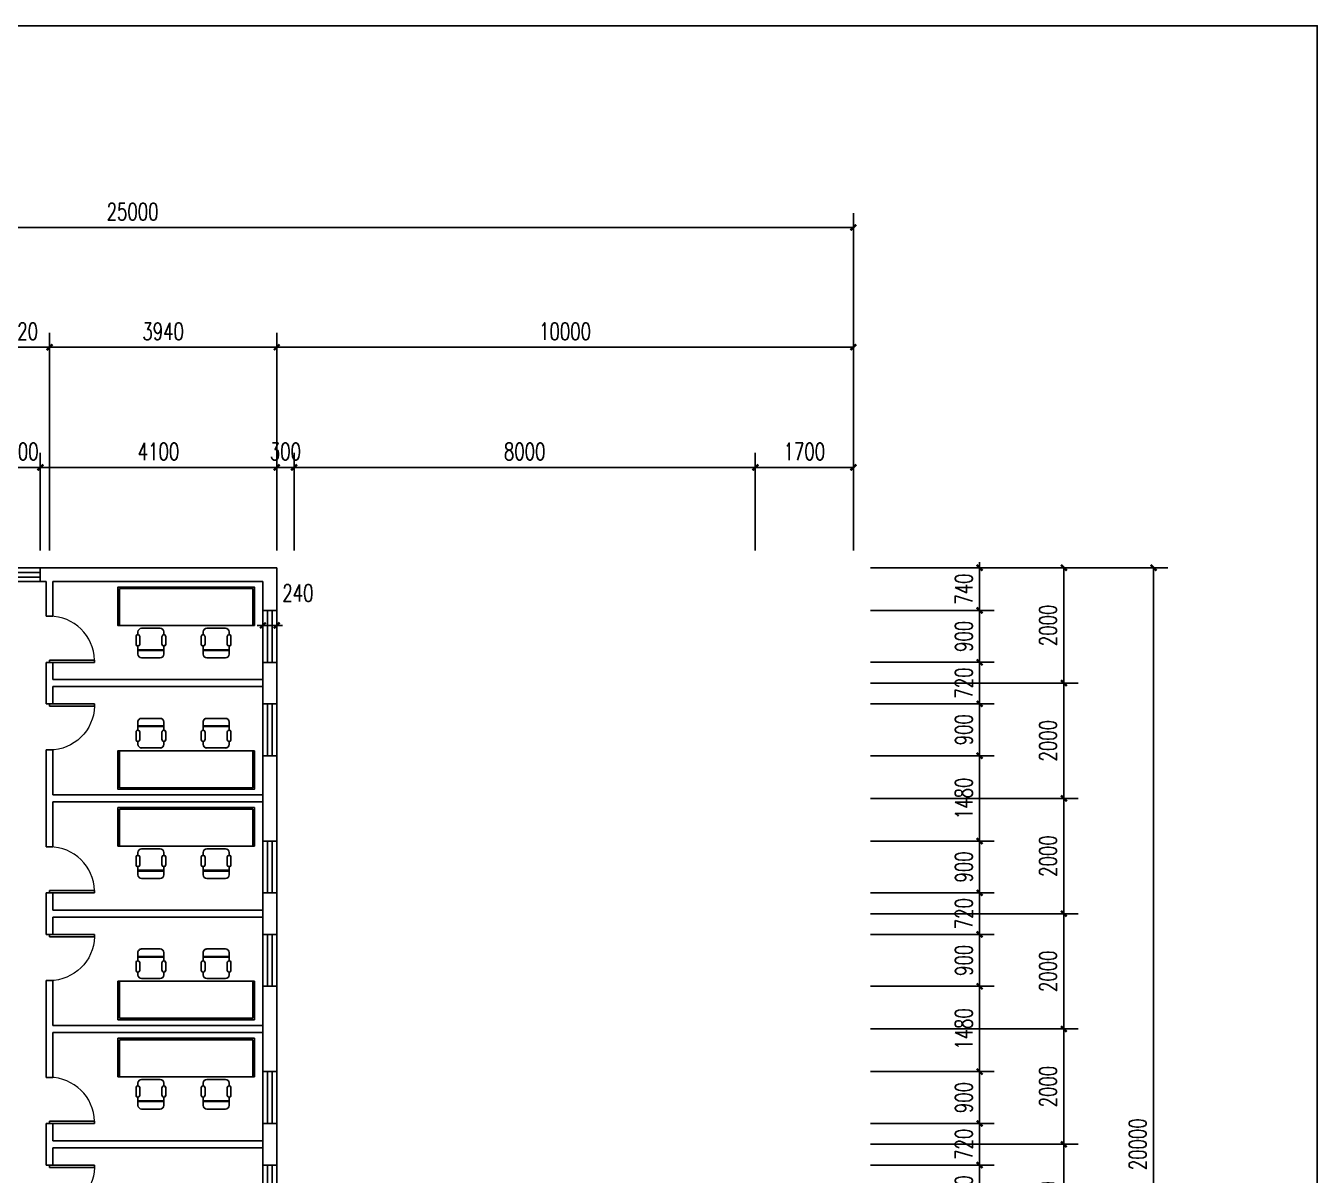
# Model space of a CAD drawing. Extents: x -76502 to 88679, y -12865 to 57615.
# Drawn here: x -19820 to 2575, y 37678 to 57615 of the extents above; entities that cross this region are included whole.
import ezdxf

# ---------------------------------------------------------------- set-up
doc = ezdxf.new("R2010")
doc.units = 0
doc.header["$LTSCALE"] = 1000
doc.header["$MEASUREMENT"] = 0
for name, color, linetype in [('AXIS_TEXT', 7, 'Continuous'), ('edge', 180, 'Continuous'), ('LVTRY', 6, 'Continuous'), ('PUB_DIM', 3, 'Continuous'), ('WALL', 9, 'Continuous'), ('WINDOW', 4, 'Continuous')]:
    doc.layers.add(name, color=color, linetype=linetype)
doc.styles.add('_TCH_DIM_T3', font='SIMPLEX', dxfattribs={"width": 0.705882, "bigfont": 'GBCBIG'})
doc.dimstyles.new('_TCH_ARCH&&100', dxfattribs={"dimtxt": 297.5, "dimasz": 100, "dimexe": 250, "dimexo": 300, "dimgap": 126.25, "dimtad": 1, "dimdec": 0, "dimzin": 0, "dimdsep": 46, "dimtxsty": '_TCH_DIM_T3', "dimblk": 'ARCHTICK', "dimcen": 0.09, "dimclrt": 7, "dimazin": 2, "dimtfac": 1, "dimtdec": 0, "dimtix": 1, "dimtmove": 2, "dimatfit": 3, "dimfxl": 100, "dimtolj": 1, "dimtzin": 0, "dimarcsym": 0})

# ---------------------------------------------------------------- blocks, each defined once
blk = doc.blocks.new('_ArchTick')
at = {"color": 0, "linetype": 'ByBlock', "const_width": 0.4}
blk.add_lwpolyline([(-0.5, -0.5), (0.5, 0.5)], dxfattribs=at)
blk = doc.blocks.new('*D244')
at = {"layer": 'Defpoints', "color": 0, "transparency": 16777216}
for p in [(-5469, 48214), (-263, 48214), (-5469, 28214)]:
    blk.add_point(p, dxfattribs=at)
at = {"layer": 'PUB_DIM', "color": 0, "lineweight": -2, "transparency": 16777216}
for p, q in [((-5169, 48214), (-13, 48214)), ((-263, 28214), (-263, 48214)), ((-5169, 28214), (-13, 28214))]:
    blk.add_line(p, q, dxfattribs=at)
at = {"layer": 'PUB_DIM', "color": 0, "lineweight": -2, "transparency": 16777216, "xscale": 100, "yscale": 100, "zscale": 100}
for p, rotation in [((-263, 48214), 90), ((-263, 28214), 270)]:
    blk.add_blockref('_ArchTick', p, dxfattribs=dict(at, rotation=rotation))
at = {"layer": 'PUB_DIM', "color": 7, "transparency": 16777216, "insert": (-538, 38214), "char_height": 297.5, "attachment_point": 5, "rotation": 90, "style": '_TCH_DIM_T3'}
blk.add_mtext('\\A1;20000', dxfattribs=at)
blk = doc.blocks.new('*D245')
at = {"layer": 'Defpoints', "color": 0, "transparency": 16777216}
for p in [(-5469, 48214), (-1818, 48214), (-5469, 46214)]:
    blk.add_point(p, dxfattribs=at)
at = {"layer": 'PUB_DIM', "color": 0, "lineweight": -2, "transparency": 16777216}
for p, q in [((-5169, 48214), (-1568, 48214)), ((-1818, 46214), (-1818, 48214)), ((-5169, 46214), (-1568, 46214))]:
    blk.add_line(p, q, dxfattribs=at)
at = {"layer": 'PUB_DIM', "color": 0, "lineweight": -2, "transparency": 16777216, "xscale": 100, "yscale": 100, "zscale": 100}
for p, rotation in [((-1818, 48214), 90), ((-1818, 46214), 270)]:
    blk.add_blockref('_ArchTick', p, dxfattribs=dict(at, rotation=rotation))
at = {"layer": 'PUB_DIM', "color": 7, "transparency": 16777216, "insert": (-2093, 47214), "char_height": 297.5, "attachment_point": 5, "rotation": 90, "style": '_TCH_DIM_T3'}
blk.add_mtext('\\A1;2000', dxfattribs=at)
blk = doc.blocks.new('*D246')
at = {"layer": 'Defpoints', "color": 0, "transparency": 16777216}
for p in [(-5469, 46214), (-1818, 46214), (-5469, 44213)]:
    blk.add_point(p, dxfattribs=at)
at = {"layer": 'PUB_DIM', "color": 0, "lineweight": -2, "transparency": 16777216}
for p, q in [((-5169, 46214), (-1568, 46214)), ((-1818, 44213), (-1818, 46214)), ((-5169, 44213), (-1568, 44213))]:
    blk.add_line(p, q, dxfattribs=at)
at = {"layer": 'PUB_DIM', "color": 0, "lineweight": -2, "transparency": 16777216, "xscale": 100, "yscale": 100, "zscale": 100}
for p, rotation in [((-1818, 46214), 90), ((-1818, 44213), 270)]:
    blk.add_blockref('_ArchTick', p, dxfattribs=dict(at, rotation=rotation))
at = {"layer": 'PUB_DIM', "color": 7, "transparency": 16777216, "insert": (-2093, 45213), "char_height": 297.5, "attachment_point": 5, "rotation": 90, "style": '_TCH_DIM_T3'}
blk.add_mtext('\\A1;2000', dxfattribs=at)
blk = doc.blocks.new('*D247')
at = {"layer": 'Defpoints', "color": 0, "transparency": 16777216}
for p in [(-5469, 44213), (-1818, 44213), (-5469, 42214)]:
    blk.add_point(p, dxfattribs=at)
at = {"layer": 'PUB_DIM', "color": 0, "lineweight": -2, "transparency": 16777216}
for p, q in [((-5169, 44213), (-1568, 44213)), ((-1818, 42214), (-1818, 44213)), ((-5169, 42214), (-1568, 42214))]:
    blk.add_line(p, q, dxfattribs=at)
at = {"layer": 'PUB_DIM', "color": 0, "lineweight": -2, "transparency": 16777216, "xscale": 100, "yscale": 100, "zscale": 100}
for p, rotation in [((-1818, 44213), 90), ((-1818, 42214), 270)]:
    blk.add_blockref('_ArchTick', p, dxfattribs=dict(at, rotation=rotation))
at = {"layer": 'PUB_DIM', "color": 7, "transparency": 16777216, "insert": (-2093, 43213), "char_height": 297.5, "attachment_point": 5, "rotation": 90, "style": '_TCH_DIM_T3'}
blk.add_mtext('\\A1;2000', dxfattribs=at)
blk = doc.blocks.new('*D248')
at = {"layer": 'Defpoints', "color": 0, "transparency": 16777216}
for p in [(-5469, 42214), (-1818, 42214), (-5469, 40214)]:
    blk.add_point(p, dxfattribs=at)
at = {"layer": 'PUB_DIM', "color": 0, "lineweight": -2, "transparency": 16777216}
for p, q in [((-5169, 42214), (-1568, 42214)), ((-1818, 40214), (-1818, 42214)), ((-5169, 40214), (-1568, 40214))]:
    blk.add_line(p, q, dxfattribs=at)
at = {"layer": 'PUB_DIM', "color": 0, "lineweight": -2, "transparency": 16777216, "xscale": 100, "yscale": 100, "zscale": 100}
for p, rotation in [((-1818, 42214), 90), ((-1818, 40214), 270)]:
    blk.add_blockref('_ArchTick', p, dxfattribs=dict(at, rotation=rotation))
at = {"layer": 'PUB_DIM', "color": 7, "transparency": 16777216, "insert": (-2093, 41214), "char_height": 297.5, "attachment_point": 5, "rotation": 90, "style": '_TCH_DIM_T3'}
blk.add_mtext('\\A1;2000', dxfattribs=at)
blk = doc.blocks.new('*D249')
at = {"layer": 'Defpoints', "color": 0, "transparency": 16777216}
for p in [(-5469, 40214), (-1818, 40214), (-5469, 38214)]:
    blk.add_point(p, dxfattribs=at)
at = {"layer": 'PUB_DIM', "color": 0, "lineweight": -2, "transparency": 16777216}
for p, q in [((-5169, 40214), (-1568, 40214)), ((-1818, 38214), (-1818, 40214)), ((-5169, 38214), (-1568, 38214))]:
    blk.add_line(p, q, dxfattribs=at)
at = {"layer": 'PUB_DIM', "color": 0, "lineweight": -2, "transparency": 16777216, "xscale": 100, "yscale": 100, "zscale": 100}
for p, rotation in [((-1818, 40214), 90), ((-1818, 38214), 270)]:
    blk.add_blockref('_ArchTick', p, dxfattribs=dict(at, rotation=rotation))
at = {"layer": 'PUB_DIM', "color": 7, "transparency": 16777216, "insert": (-2093, 39214), "char_height": 297.5, "attachment_point": 5, "rotation": 90, "style": '_TCH_DIM_T3'}
blk.add_mtext('\\A1;2000', dxfattribs=at)
blk = doc.blocks.new('*D250')
at = {"layer": 'Defpoints', "color": 0, "transparency": 16777216}
for p in [(-5469, 38214), (-1818, 38214), (-5469, 36214)]:
    blk.add_point(p, dxfattribs=at)
at = {"layer": 'PUB_DIM', "color": 0, "lineweight": -2, "transparency": 16777216}
for p, q in [((-5169, 38214), (-1568, 38214)), ((-1818, 36214), (-1818, 38214)), ((-5169, 36214), (-1568, 36214))]:
    blk.add_line(p, q, dxfattribs=at)
at = {"layer": 'PUB_DIM', "color": 0, "lineweight": -2, "transparency": 16777216, "xscale": 100, "yscale": 100, "zscale": 100}
for p, rotation in [((-1818, 38214), 90), ((-1818, 36214), 270)]:
    blk.add_blockref('_ArchTick', p, dxfattribs=dict(at, rotation=rotation))
at = {"layer": 'PUB_DIM', "color": 7, "transparency": 16777216, "insert": (-2093, 37214), "char_height": 297.5, "attachment_point": 5, "rotation": 90, "style": '_TCH_DIM_T3'}
blk.add_mtext('\\A1;2000', dxfattribs=at)
blk = doc.blocks.new('*D253')
at = {"layer": 'Defpoints', "color": 0, "transparency": 16777216}
for p in [(-5469, 48214), (-3279, 48214), (-5469, 47474)]:
    blk.add_point(p, dxfattribs=at)
at = {"layer": 'PUB_DIM', "color": 0, "lineweight": -2, "transparency": 16777216}
for p, q in [((-5169, 48214), (-3029, 48214)), ((-3279, 48214), (-3279, 48314)), ((-3279, 47474), (-3279, 48214)), ((-5169, 47474), (-3029, 47474)), ((-3279, 47474), (-3279, 47374))]:
    blk.add_line(p, q, dxfattribs=at)
at = {"layer": 'PUB_DIM', "color": 0, "lineweight": -2, "transparency": 16777216, "xscale": 100, "yscale": 100, "zscale": 100}
for p, rotation in [((-3279, 48214), 270), ((-3279, 47474), 90)]:
    blk.add_blockref('_ArchTick', p, dxfattribs=dict(at, rotation=rotation))
at = {"layer": 'PUB_DIM', "color": 7, "transparency": 16777216, "insert": (-3554, 47844), "char_height": 297.5, "attachment_point": 5, "rotation": 90, "style": '_TCH_DIM_T3'}
blk.add_mtext('\\A1;740', dxfattribs=at)
blk = doc.blocks.new('*D254')
at = {"layer": 'Defpoints', "color": 0, "transparency": 16777216}
for p in [(-5469, 47474), (-3279, 47474), (-5469, 46574)]:
    blk.add_point(p, dxfattribs=at)
at = {"layer": 'PUB_DIM', "color": 0, "lineweight": -2, "transparency": 16777216}
for p, q in [((-5169, 47474), (-3029, 47474)), ((-3279, 46574), (-3279, 47474)), ((-5169, 46574), (-3029, 46574))]:
    blk.add_line(p, q, dxfattribs=at)
at = {"layer": 'PUB_DIM', "color": 0, "lineweight": -2, "transparency": 16777216, "xscale": 100, "yscale": 100, "zscale": 100}
for p, rotation in [((-3279, 47474), 90), ((-3279, 46574), 270)]:
    blk.add_blockref('_ArchTick', p, dxfattribs=dict(at, rotation=rotation))
at = {"layer": 'PUB_DIM', "color": 7, "transparency": 16777216, "insert": (-3554, 47024), "char_height": 297.5, "attachment_point": 5, "rotation": 90, "style": '_TCH_DIM_T3'}
blk.add_mtext('\\A1;900', dxfattribs=at)
blk = doc.blocks.new('*D255')
at = {"layer": 'Defpoints', "color": 0, "transparency": 16777216}
for p in [(-5469, 46574), (-3279, 46574), (-5469, 45854)]:
    blk.add_point(p, dxfattribs=at)
at = {"layer": 'PUB_DIM', "color": 0, "lineweight": -2, "transparency": 16777216}
for p, q in [((-3279, 46574), (-3279, 46674)), ((-5169, 46574), (-3029, 46574)), ((-3279, 45854), (-3279, 46574)), ((-5169, 45854), (-3029, 45854)), ((-3279, 45854), (-3279, 45754))]:
    blk.add_line(p, q, dxfattribs=at)
at = {"layer": 'PUB_DIM', "color": 0, "lineweight": -2, "transparency": 16777216, "xscale": 100, "yscale": 100, "zscale": 100}
for p, rotation in [((-3279, 46574), 270), ((-3279, 45854), 90)]:
    blk.add_blockref('_ArchTick', p, dxfattribs=dict(at, rotation=rotation))
at = {"layer": 'PUB_DIM', "color": 7, "transparency": 16777216, "insert": (-3554, 46214), "char_height": 297.5, "attachment_point": 5, "rotation": 90, "style": '_TCH_DIM_T3'}
blk.add_mtext('\\A1;720', dxfattribs=at)
blk = doc.blocks.new('*D256')
at = {"layer": 'Defpoints', "color": 0, "transparency": 16777216}
for p in [(-5469, 45854), (-3279, 45854), (-5469, 44954)]:
    blk.add_point(p, dxfattribs=at)
at = {"layer": 'PUB_DIM', "color": 0, "lineweight": -2, "transparency": 16777216}
for p, q in [((-5169, 45854), (-3029, 45854)), ((-3279, 44954), (-3279, 45854)), ((-5169, 44954), (-3029, 44954))]:
    blk.add_line(p, q, dxfattribs=at)
at = {"layer": 'PUB_DIM', "color": 0, "lineweight": -2, "transparency": 16777216, "xscale": 100, "yscale": 100, "zscale": 100}
for p, rotation in [((-3279, 45854), 90), ((-3279, 44954), 270)]:
    blk.add_blockref('_ArchTick', p, dxfattribs=dict(at, rotation=rotation))
at = {"layer": 'PUB_DIM', "color": 7, "transparency": 16777216, "insert": (-3554, 45404), "char_height": 297.5, "attachment_point": 5, "rotation": 90, "style": '_TCH_DIM_T3'}
blk.add_mtext('\\A1;900', dxfattribs=at)
blk = doc.blocks.new('*D257')
at = {"layer": 'Defpoints', "color": 0, "transparency": 16777216}
for p in [(-5469, 44954), (-3279, 44954), (-5469, 43474)]:
    blk.add_point(p, dxfattribs=at)
at = {"layer": 'PUB_DIM', "color": 0, "lineweight": -2, "transparency": 16777216}
for p, q in [((-5169, 44954), (-3029, 44954)), ((-3279, 43474), (-3279, 44954)), ((-5169, 43474), (-3029, 43474))]:
    blk.add_line(p, q, dxfattribs=at)
at = {"layer": 'PUB_DIM', "color": 0, "lineweight": -2, "transparency": 16777216, "xscale": 100, "yscale": 100, "zscale": 100}
for p, rotation in [((-3279, 44954), 90), ((-3279, 43474), 270)]:
    blk.add_blockref('_ArchTick', p, dxfattribs=dict(at, rotation=rotation))
at = {"layer": 'PUB_DIM', "color": 7, "transparency": 16777216, "insert": (-3554, 44214), "char_height": 297.5, "attachment_point": 5, "rotation": 90, "style": '_TCH_DIM_T3'}
blk.add_mtext('\\A1;1480', dxfattribs=at)
blk = doc.blocks.new('*D258')
at = {"layer": 'Defpoints', "color": 0, "transparency": 16777216}
for p in [(-5469, 43474), (-3279, 43474), (-5469, 42574)]:
    blk.add_point(p, dxfattribs=at)
at = {"layer": 'PUB_DIM', "color": 0, "lineweight": -2, "transparency": 16777216}
for p, q in [((-5169, 43474), (-3029, 43474)), ((-3279, 42574), (-3279, 43474)), ((-5169, 42574), (-3029, 42574))]:
    blk.add_line(p, q, dxfattribs=at)
at = {"layer": 'PUB_DIM', "color": 0, "lineweight": -2, "transparency": 16777216, "xscale": 100, "yscale": 100, "zscale": 100}
for p, rotation in [((-3279, 43474), 90), ((-3279, 42574), 270)]:
    blk.add_blockref('_ArchTick', p, dxfattribs=dict(at, rotation=rotation))
at = {"layer": 'PUB_DIM', "color": 7, "transparency": 16777216, "insert": (-3554, 43024), "char_height": 297.5, "attachment_point": 5, "rotation": 90, "style": '_TCH_DIM_T3'}
blk.add_mtext('\\A1;900', dxfattribs=at)
blk = doc.blocks.new('*D259')
at = {"layer": 'Defpoints', "color": 0, "transparency": 16777216}
for p in [(-5469, 42574), (-3279, 42574), (-5469, 41854)]:
    blk.add_point(p, dxfattribs=at)
at = {"layer": 'PUB_DIM', "color": 0, "lineweight": -2, "transparency": 16777216}
for p, q in [((-5169, 42574), (-3029, 42574)), ((-3279, 42574), (-3279, 42674)), ((-3279, 41854), (-3279, 42574)), ((-5169, 41854), (-3029, 41854)), ((-3279, 41854), (-3279, 41754))]:
    blk.add_line(p, q, dxfattribs=at)
at = {"layer": 'PUB_DIM', "color": 0, "lineweight": -2, "transparency": 16777216, "xscale": 100, "yscale": 100, "zscale": 100}
for p, rotation in [((-3279, 42574), 270), ((-3279, 41854), 90)]:
    blk.add_blockref('_ArchTick', p, dxfattribs=dict(at, rotation=rotation))
at = {"layer": 'PUB_DIM', "color": 7, "transparency": 16777216, "insert": (-3554, 42214), "char_height": 297.5, "attachment_point": 5, "rotation": 90, "style": '_TCH_DIM_T3'}
blk.add_mtext('\\A1;720', dxfattribs=at)
blk = doc.blocks.new('*D260')
at = {"layer": 'Defpoints', "color": 0, "transparency": 16777216}
for p in [(-5469, 41854), (-3279, 41854), (-5469, 40954)]:
    blk.add_point(p, dxfattribs=at)
at = {"layer": 'PUB_DIM', "color": 0, "lineweight": -2, "transparency": 16777216}
for p, q in [((-5169, 41854), (-3029, 41854)), ((-3279, 40954), (-3279, 41854)), ((-5169, 40954), (-3029, 40954))]:
    blk.add_line(p, q, dxfattribs=at)
at = {"layer": 'PUB_DIM', "color": 0, "lineweight": -2, "transparency": 16777216, "xscale": 100, "yscale": 100, "zscale": 100}
for p, rotation in [((-3279, 41854), 90), ((-3279, 40954), 270)]:
    blk.add_blockref('_ArchTick', p, dxfattribs=dict(at, rotation=rotation))
at = {"layer": 'PUB_DIM', "color": 7, "transparency": 16777216, "insert": (-3554, 41404), "char_height": 297.5, "attachment_point": 5, "rotation": 90, "style": '_TCH_DIM_T3'}
blk.add_mtext('\\A1;900', dxfattribs=at)
blk = doc.blocks.new('*D261')
at = {"layer": 'Defpoints', "color": 0, "transparency": 16777216}
for p in [(-5469, 40954), (-3279, 40954), (-5469, 39474)]:
    blk.add_point(p, dxfattribs=at)
at = {"layer": 'PUB_DIM', "color": 0, "lineweight": -2, "transparency": 16777216}
for p, q in [((-5169, 40954), (-3029, 40954)), ((-3279, 39474), (-3279, 40954)), ((-5169, 39474), (-3029, 39474))]:
    blk.add_line(p, q, dxfattribs=at)
at = {"layer": 'PUB_DIM', "color": 0, "lineweight": -2, "transparency": 16777216, "xscale": 100, "yscale": 100, "zscale": 100}
for p, rotation in [((-3279, 40954), 90), ((-3279, 39474), 270)]:
    blk.add_blockref('_ArchTick', p, dxfattribs=dict(at, rotation=rotation))
at = {"layer": 'PUB_DIM', "color": 7, "transparency": 16777216, "insert": (-3554, 40214), "char_height": 297.5, "attachment_point": 5, "rotation": 90, "style": '_TCH_DIM_T3'}
blk.add_mtext('\\A1;1480', dxfattribs=at)
blk = doc.blocks.new('*D262')
at = {"layer": 'Defpoints', "color": 0, "transparency": 16777216}
for p in [(-5469, 39474), (-3279, 39474), (-5469, 38574)]:
    blk.add_point(p, dxfattribs=at)
at = {"layer": 'PUB_DIM', "color": 0, "lineweight": -2, "transparency": 16777216}
for p, q in [((-5169, 39474), (-3029, 39474)), ((-3279, 38574), (-3279, 39474)), ((-5169, 38574), (-3029, 38574))]:
    blk.add_line(p, q, dxfattribs=at)
at = {"layer": 'PUB_DIM', "color": 0, "lineweight": -2, "transparency": 16777216, "xscale": 100, "yscale": 100, "zscale": 100}
for p, rotation in [((-3279, 39474), 90), ((-3279, 38574), 270)]:
    blk.add_blockref('_ArchTick', p, dxfattribs=dict(at, rotation=rotation))
at = {"layer": 'PUB_DIM', "color": 7, "transparency": 16777216, "insert": (-3554, 39024), "char_height": 297.5, "attachment_point": 5, "rotation": 90, "style": '_TCH_DIM_T3'}
blk.add_mtext('\\A1;900', dxfattribs=at)
blk = doc.blocks.new('*D263')
at = {"layer": 'Defpoints', "color": 0, "transparency": 16777216}
for p in [(-5469, 38574), (-3279, 38574), (-5469, 37854)]:
    blk.add_point(p, dxfattribs=at)
at = {"layer": 'PUB_DIM', "color": 0, "lineweight": -2, "transparency": 16777216}
for p, q in [((-5169, 38574), (-3029, 38574)), ((-3279, 38574), (-3279, 38674)), ((-3279, 37854), (-3279, 38574)), ((-5169, 37854), (-3029, 37854)), ((-3279, 37854), (-3279, 37754))]:
    blk.add_line(p, q, dxfattribs=at)
at = {"layer": 'PUB_DIM', "color": 0, "lineweight": -2, "transparency": 16777216, "xscale": 100, "yscale": 100, "zscale": 100}
for p, rotation in [((-3279, 38574), 270), ((-3279, 37854), 90)]:
    blk.add_blockref('_ArchTick', p, dxfattribs=dict(at, rotation=rotation))
at = {"layer": 'PUB_DIM', "color": 7, "transparency": 16777216, "insert": (-3554, 38214), "char_height": 297.5, "attachment_point": 5, "rotation": 90, "style": '_TCH_DIM_T3'}
blk.add_mtext('\\A1;720', dxfattribs=at)
blk = doc.blocks.new('*D264')
at = {"layer": 'Defpoints', "color": 0, "transparency": 16777216}
for p in [(-5469, 37854), (-3279, 37854), (-5469, 36954)]:
    blk.add_point(p, dxfattribs=at)
at = {"layer": 'PUB_DIM', "color": 0, "lineweight": -2, "transparency": 16777216}
for p, q in [((-5169, 37854), (-3029, 37854)), ((-3279, 36954), (-3279, 37854)), ((-5169, 36954), (-3029, 36954))]:
    blk.add_line(p, q, dxfattribs=at)
at = {"layer": 'PUB_DIM', "color": 0, "lineweight": -2, "transparency": 16777216, "xscale": 100, "yscale": 100, "zscale": 100}
for p, rotation in [((-3279, 37854), 90), ((-3279, 36954), 270)]:
    blk.add_blockref('_ArchTick', p, dxfattribs=dict(at, rotation=rotation))
at = {"layer": 'PUB_DIM', "color": 7, "transparency": 16777216, "insert": (-3554, 37404), "char_height": 297.5, "attachment_point": 5, "rotation": 90, "style": '_TCH_DIM_T3'}
blk.add_mtext('\\A1;900', dxfattribs=at)
blk = doc.blocks.new('*D270')
at = {"layer": 'Defpoints', "color": 0, "transparency": 16777216}
for p in [(-15709, 47214), (-15469, 47214), (-15469, 47214)]:
    blk.add_point(p, dxfattribs=at)
at = {"layer": 'PUB_DIM', "color": 0, "lineweight": -2, "transparency": 16777216}
for p, q in [((-15709, 47514), (-15709, 47464)), ((-15469, 47514), (-15469, 47464)), ((-15709, 47214), (-15809, 47214)), ((-15709, 47214), (-15469, 47214)), ((-15469, 47214), (-15369, 47214))]:
    blk.add_line(p, q, dxfattribs=at)
at = {"layer": 'PUB_DIM', "color": 0, "lineweight": -2, "transparency": 16777216, "xscale": 100, "yscale": 100, "zscale": 100}
blk.add_blockref('_ArchTick', (-15709, 47214), dxfattribs=at)
at = {"layer": 'PUB_DIM', "color": 0, "lineweight": -2, "transparency": 16777216, "xscale": 100, "yscale": 100, "zscale": 100, "rotation": 180}
blk.add_blockref('_ArchTick', (-15469, 47214), dxfattribs=at)
at = {"layer": 'PUB_DIM', "color": 7, "transparency": 16777216, "insert": (-15102, 47776), "char_height": 297.5, "attachment_point": 5, "style": '_TCH_DIM_T3'}
blk.add_mtext('\\A1;240', dxfattribs=at)
blk = doc.blocks.new('*D294')
at = {"layer": 'Defpoints', "color": 0, "transparency": 16777216}
for p in [(-5469, 54116), (-30469, 48214), (-5469, 48214)]:
    blk.add_point(p, dxfattribs=at)
at = {"layer": 'PUB_DIM', "color": 0, "lineweight": -2, "transparency": 16777216}
for p, q in [((-30469, 48514), (-30469, 54366)), ((-5469, 48514), (-5469, 54366)), ((-30469, 54116), (-5469, 54116))]:
    blk.add_line(p, q, dxfattribs=at)
at = {"layer": 'PUB_DIM', "color": 0, "lineweight": -2, "transparency": 16777216, "xscale": 100, "yscale": 100, "zscale": 100, "rotation": 180}
blk.add_blockref('_ArchTick', (-30469, 54116), dxfattribs=at)
at = {"layer": 'PUB_DIM', "color": 0, "lineweight": -2, "transparency": 16777216, "xscale": 100, "yscale": 100, "zscale": 100}
blk.add_blockref('_ArchTick', (-5469, 54116), dxfattribs=at)
at = {"layer": 'PUB_DIM', "color": 7, "transparency": 16777216, "insert": (-17969, 54391), "char_height": 297.5, "attachment_point": 5, "style": '_TCH_DIM_T3'}
blk.add_mtext('\\A1;25000', dxfattribs=at)
blk = doc.blocks.new('*D295')
at = {"layer": 'Defpoints', "color": 0, "transparency": 16777216}
for p in [(-5469, 52039), (-15469, 48214), (-5469, 48214)]:
    blk.add_point(p, dxfattribs=at)
at = {"layer": 'PUB_DIM', "color": 0, "lineweight": -2, "transparency": 16777216}
for p, q in [((-15469, 48514), (-15469, 52289)), ((-5469, 48514), (-5469, 52289)), ((-15469, 52039), (-5469, 52039))]:
    blk.add_line(p, q, dxfattribs=at)
at = {"layer": 'PUB_DIM', "color": 0, "lineweight": -2, "transparency": 16777216, "xscale": 100, "yscale": 100, "zscale": 100, "rotation": 180}
blk.add_blockref('_ArchTick', (-15469, 52039), dxfattribs=at)
at = {"layer": 'PUB_DIM', "color": 0, "lineweight": -2, "transparency": 16777216, "xscale": 100, "yscale": 100, "zscale": 100}
blk.add_blockref('_ArchTick', (-5469, 52039), dxfattribs=at)
at = {"layer": 'PUB_DIM', "color": 7, "transparency": 16777216, "insert": (-10469, 52314), "char_height": 297.5, "attachment_point": 5, "style": '_TCH_DIM_T3'}
blk.add_mtext('\\A1;10000', dxfattribs=at)
blk = doc.blocks.new('*D298')
at = {"layer": 'Defpoints', "color": 0, "transparency": 16777216}
for p in [(-19409, 52039), (-20529, 48214), (-19409, 48214)]:
    blk.add_point(p, dxfattribs=at)
at = {"layer": 'PUB_DIM', "color": 0, "lineweight": -2, "transparency": 16777216}
for p, q in [((-20529, 48514), (-20529, 52289)), ((-19409, 48514), (-19409, 52289)), ((-20529, 52039), (-19409, 52039))]:
    blk.add_line(p, q, dxfattribs=at)
at = {"layer": 'PUB_DIM', "color": 0, "lineweight": -2, "transparency": 16777216, "xscale": 100, "yscale": 100, "zscale": 100, "rotation": 180}
blk.add_blockref('_ArchTick', (-20529, 52039), dxfattribs=at)
at = {"layer": 'PUB_DIM', "color": 0, "lineweight": -2, "transparency": 16777216, "xscale": 100, "yscale": 100, "zscale": 100}
blk.add_blockref('_ArchTick', (-19409, 52039), dxfattribs=at)
at = {"layer": 'PUB_DIM', "color": 7, "transparency": 16777216, "insert": (-19969, 52314), "char_height": 297.5, "attachment_point": 5, "style": '_TCH_DIM_T3'}
blk.add_mtext('\\A1;1120', dxfattribs=at)
blk = doc.blocks.new('*D299')
at = {"layer": 'Defpoints', "color": 0, "transparency": 16777216}
for p in [(-15469, 52039), (-19409, 48214), (-15469, 48214)]:
    blk.add_point(p, dxfattribs=at)
at = {"layer": 'PUB_DIM', "color": 0, "lineweight": -2, "transparency": 16777216}
for p, q in [((-19409, 48514), (-19409, 52289)), ((-15469, 48514), (-15469, 52289)), ((-19409, 52039), (-15469, 52039))]:
    blk.add_line(p, q, dxfattribs=at)
at = {"layer": 'PUB_DIM', "color": 0, "lineweight": -2, "transparency": 16777216, "xscale": 100, "yscale": 100, "zscale": 100, "rotation": 180}
blk.add_blockref('_ArchTick', (-19409, 52039), dxfattribs=at)
at = {"layer": 'PUB_DIM', "color": 0, "lineweight": -2, "transparency": 16777216, "xscale": 100, "yscale": 100, "zscale": 100}
blk.add_blockref('_ArchTick', (-15469, 52039), dxfattribs=at)
at = {"layer": 'PUB_DIM', "color": 7, "transparency": 16777216, "insert": (-17439, 52314), "char_height": 297.5, "attachment_point": 5, "style": '_TCH_DIM_T3'}
blk.add_mtext('\\A1;3940', dxfattribs=at)
blk = doc.blocks.new('*D305')
at = {"layer": 'Defpoints', "color": 0, "transparency": 16777216}
for p in [(-19569, 49955), (-20169, 48214), (-19569, 48214)]:
    blk.add_point(p, dxfattribs=at)
at = {"layer": 'PUB_DIM', "color": 0, "lineweight": -2, "transparency": 16777216}
for p, q in [((-20169, 48514), (-20169, 50205)), ((-19569, 48514), (-19569, 50205)), ((-20169, 49955), (-20269, 49955)), ((-20169, 49955), (-19569, 49955)), ((-19569, 49955), (-19469, 49955))]:
    blk.add_line(p, q, dxfattribs=at)
at = {"layer": 'PUB_DIM', "color": 0, "lineweight": -2, "transparency": 16777216, "xscale": 100, "yscale": 100, "zscale": 100}
blk.add_blockref('_ArchTick', (-20169, 49955), dxfattribs=at)
at = {"layer": 'PUB_DIM', "color": 0, "lineweight": -2, "transparency": 16777216, "xscale": 100, "yscale": 100, "zscale": 100, "rotation": 180}
blk.add_blockref('_ArchTick', (-19569, 49955), dxfattribs=at)
at = {"layer": 'PUB_DIM', "color": 7, "transparency": 16777216, "insert": (-19869, 50230), "char_height": 297.5, "attachment_point": 5, "style": '_TCH_DIM_T3'}
blk.add_mtext('\\A1;600', dxfattribs=at)
blk = doc.blocks.new('*D306')
at = {"layer": 'Defpoints', "color": 0, "transparency": 16777216}
for p in [(-15469, 49955), (-19569, 48214), (-15469, 48214)]:
    blk.add_point(p, dxfattribs=at)
at = {"layer": 'PUB_DIM', "color": 0, "lineweight": -2, "transparency": 16777216}
for p, q in [((-19569, 48514), (-19569, 50205)), ((-15469, 48514), (-15469, 50205)), ((-19569, 49955), (-15469, 49955))]:
    blk.add_line(p, q, dxfattribs=at)
at = {"layer": 'PUB_DIM', "color": 0, "lineweight": -2, "transparency": 16777216, "xscale": 100, "yscale": 100, "zscale": 100, "rotation": 180}
blk.add_blockref('_ArchTick', (-19569, 49955), dxfattribs=at)
at = {"layer": 'PUB_DIM', "color": 0, "lineweight": -2, "transparency": 16777216, "xscale": 100, "yscale": 100, "zscale": 100}
blk.add_blockref('_ArchTick', (-15469, 49955), dxfattribs=at)
at = {"layer": 'PUB_DIM', "color": 7, "transparency": 16777216, "insert": (-17519, 50230), "char_height": 297.5, "attachment_point": 5, "style": '_TCH_DIM_T3'}
blk.add_mtext('\\A1;4100', dxfattribs=at)
blk = doc.blocks.new('*D307')
at = {"layer": 'Defpoints', "color": 0, "transparency": 16777216}
for p in [(-15169, 49955), (-15469, 48214), (-15169, 48214)]:
    blk.add_point(p, dxfattribs=at)
at = {"layer": 'PUB_DIM', "color": 0, "lineweight": -2, "transparency": 16777216}
for p, q in [((-15469, 48514), (-15469, 50205)), ((-15169, 48514), (-15169, 50205)), ((-15469, 49955), (-15569, 49955)), ((-15469, 49955), (-15169, 49955)), ((-15169, 49955), (-15069, 49955))]:
    blk.add_line(p, q, dxfattribs=at)
at = {"layer": 'PUB_DIM', "color": 0, "lineweight": -2, "transparency": 16777216, "xscale": 100, "yscale": 100, "zscale": 100}
blk.add_blockref('_ArchTick', (-15469, 49955), dxfattribs=at)
at = {"layer": 'PUB_DIM', "color": 0, "lineweight": -2, "transparency": 16777216, "xscale": 100, "yscale": 100, "zscale": 100, "rotation": 180}
blk.add_blockref('_ArchTick', (-15169, 49955), dxfattribs=at)
at = {"layer": 'PUB_DIM', "color": 7, "transparency": 16777216, "insert": (-15319, 50230), "char_height": 297.5, "attachment_point": 5, "style": '_TCH_DIM_T3'}
blk.add_mtext('\\A1;300', dxfattribs=at)
blk = doc.blocks.new('*D308')
at = {"layer": 'Defpoints', "color": 0, "transparency": 16777216}
for p in [(-7169, 49955), (-15169, 48214), (-7169, 48214)]:
    blk.add_point(p, dxfattribs=at)
at = {"layer": 'PUB_DIM', "color": 0, "lineweight": -2, "transparency": 16777216}
for p, q in [((-15169, 48514), (-15169, 50205)), ((-7169, 48514), (-7169, 50205)), ((-15169, 49955), (-7169, 49955))]:
    blk.add_line(p, q, dxfattribs=at)
at = {"layer": 'PUB_DIM', "color": 0, "lineweight": -2, "transparency": 16777216, "xscale": 100, "yscale": 100, "zscale": 100, "rotation": 180}
blk.add_blockref('_ArchTick', (-15169, 49955), dxfattribs=at)
at = {"layer": 'PUB_DIM', "color": 0, "lineweight": -2, "transparency": 16777216, "xscale": 100, "yscale": 100, "zscale": 100}
blk.add_blockref('_ArchTick', (-7169, 49955), dxfattribs=at)
at = {"layer": 'PUB_DIM', "color": 7, "transparency": 16777216, "insert": (-11169, 50230), "char_height": 297.5, "attachment_point": 5, "style": '_TCH_DIM_T3'}
blk.add_mtext('\\A1;8000', dxfattribs=at)
blk = doc.blocks.new('*D309')
at = {"layer": 'Defpoints', "color": 0, "transparency": 16777216}
for p in [(-5469, 49955), (-7169, 48214), (-5469, 48214)]:
    blk.add_point(p, dxfattribs=at)
at = {"layer": 'PUB_DIM', "color": 0, "lineweight": -2, "transparency": 16777216}
for p, q in [((-7169, 48514), (-7169, 50205)), ((-5469, 48514), (-5469, 50205)), ((-7169, 49955), (-5469, 49955))]:
    blk.add_line(p, q, dxfattribs=at)
at = {"layer": 'PUB_DIM', "color": 0, "lineweight": -2, "transparency": 16777216, "xscale": 100, "yscale": 100, "zscale": 100, "rotation": 180}
blk.add_blockref('_ArchTick', (-7169, 49955), dxfattribs=at)
at = {"layer": 'PUB_DIM', "color": 0, "lineweight": -2, "transparency": 16777216, "xscale": 100, "yscale": 100, "zscale": 100}
blk.add_blockref('_ArchTick', (-5469, 49955), dxfattribs=at)
at = {"layer": 'PUB_DIM', "color": 7, "transparency": 16777216, "insert": (-6319, 50230), "char_height": 297.5, "attachment_point": 5, "style": '_TCH_DIM_T3'}
blk.add_mtext('\\A1;1700', dxfattribs=at)
blk = doc.blocks.new('$DorLib2D$00000001')
for p, q in [((0.45, 0.975), (0.5, 0.975)), ((0.45, 0), (0.45, 0.975)), ((0.5, 0), (0.5, 0.975)), ((0.5, 0), (0.45, 0))]:
    blk.add_line(p, q)
at = {"lineweight": 13}
blk.add_arc((0.475, 0), 0.975, 91.4693, 180, dxfattribs=at)
blk = doc.blocks.new('$TCHSYS$WIN2D')
for p, q in [((-0.5, 0.5), (0.5, 0.5)), ((-0.5, 0.5), (-0.5, -0.5)), ((0.5, 0.5), (0.5, -0.5)), ((0.5, 0.167), (-0.5, 0.167)), ((0.5, -0.167), (-0.5, -0.167)), ((-0.5, -0.5), (0.5, -0.5))]:
    blk.add_line(p, q)
blk = doc.blocks.new('$plan$00002544')
for p, q in [((1157, -26), (-1157, -26)), ((-1157, -26), (-1157, -668)), ((1157, -668), (1157, -26)), ((-777, -855), (-777, -996)), ((-739, -829), (-751, -829)), ((-745, -779), (-745, -829)), ((-713, -996), (-713, -855)), ((-360, -715), (-681, -715)), ((-327, -855), (-327, -996)), ((-289, -829), (-301, -829)), ((-296, -829), (-296, -779)), ((-263, -996), (-263, -855)), ((355, -855), (355, -996)), ((393, -829), (381, -829)), ((387, -779), (387, -829)), ((419, -996), (419, -855)), ((772, -715), (451, -715)), ((805, -855), (805, -996)), ((843, -829), (831, -829)), ((836, -829), (836, -779)), ((869, -996), (869, -855)), ((-751, -1022), (-739, -1022)), ((-745, -1022), (-745, -1165)), ((-745, -1088), (-296, -1088)), ((-745, -1101), (-296, -1101)), ((-301, -1022), (-289, -1022)), ((-296, -1165), (-296, -1022)), ((381, -1022), (393, -1022)), ((387, -1022), (387, -1165)), ((387, -1088), (836, -1088)), ((387, -1101), (836, -1101)), ((831, -1022), (843, -1022)), ((836, -1165), (836, -1022)), ((-681, -1229), (-360, -1229)), ((451, -1229), (772, -1229))]:
    blk.add_line(p, q)
blk.add_lwpolyline([(-1183, -668), (1183, -668), (1183, 0), (-1183, 0)], close=True)
for points in [[(-296, -1165), (-295, -1022), (-289, -1022, 0.414214), (-263, -996), (-263, -855, 0.414214), (-289, -829), (-295, -829), (-296, -829), (-296, -779, 0.414214), (-360, -715), (-681, -715, 0.414214), (-745, -779), (-745, -829), (-751, -829, 0.414214), (-777, -855), (-777, -996, 0.414214), (-751, -1022), (-745, -1022), (-745, -1165, 0.414214), (-681, -1229), (-360, -1229, 0.414214), (-296, -1165)], [(836, -1165), (837, -1022), (843, -1022, 0.414214), (869, -996), (869, -855, 0.414214), (843, -829), (837, -829), (836, -829), (836, -779, 0.414214), (772, -715), (451, -715, 0.414214), (387, -779), (387, -829), (381, -829, 0.414214), (355, -855), (355, -996, 0.414214), (381, -1022), (387, -1022), (387, -1165, 0.414214), (451, -1229), (772, -1229, 0.414214), (836, -1165)]]:
    blk.add_lwpolyline(points, format="xyb", close=True)
for centre, radius, start, end in [((-751, -855), 25.7, 90, 180), ((-681, -779), 64.3, 90, 180), ((-739, -855), 25.7, 0, 90), ((-360, -779), 64.3, 0, 90), ((-301, -855), 25.7, 90, 180), ((-289, -855), 25.7, 0, 90), ((381, -855), 25.7, 90, 180), ((451, -779), 64.3, 90, 180), ((393, -855), 25.7, 0, 90), ((772, -779), 64.3, 0, 90), ((831, -855), 25.7, 90, 180), ((843, -855), 25.7, 0, 90), ((-751, -996), 25.7, 180, 270), ((-739, -996), 25.7, 270, 0), ((-301, -996), 25.7, 180, 270), ((-289, -996), 25.7, 270, 0), ((381, -996), 25.7, 180, 270), ((393, -996), 25.7, 270, 0), ((831, -996), 25.7, 180, 270), ((843, -996), 25.7, 270, 0), ((-681, -1165), 64.3, 180, 270), ((-360, -1165), 64.3, 270, 0), ((451, -1165), 64.3, 180, 270), ((772, -1165), 64.3, 270, 0)]:
    blk.add_arc(centre, radius, start, end)

msp = doc.modelspace()

# ---------------------------------------------------------------- linework, layer by layer
at = {"layer": 'AXIS_TEXT'}
for p, q in [((-15709, 46273.6), (-15709, 46153.6)), ((-15709, 44268.2), (-15709, 44148.2)), ((-15709, 42273.6), (-15709, 42153.6)), ((-15709, 40273.6), (-15709, 40153.6)), ((-15709, 38273.6), (-15709, 38153.6))]:
    msp.add_line(p, q, dxfattribs=at)
at = {"layer": 'edge'}
msp.add_lwpolyline([(-37602.9, 57614.5), (2574.6, 57614.5), (2574.6, 18101.7), (-37602.9, 18101.7)], close=True, dxfattribs=at)
at = {"layer": 'WALL'}
for p, q in [((-19469, 48213.6), (-19569, 48213.6)), ((-19569, 48213.6), (-19569, 47973.6)), ((-15469, 48213.6), (-19469, 48213.6)), ((-15469, 47473.6), (-15469, 48213.6)), ((-19569, 47973.6), (-19469, 47973.6)), ((-19469, 47973.6), (-19469, 47373.6)), ((-15709, 47973.6), (-19349, 47973.6)), ((-19349, 47373.6), (-19349, 47973.6)), ((-15709, 47973.6), (-15709, 47473.6)), ((-19469, 47373.6), (-19349, 47373.6)), ((-15709, 47473.6), (-15469, 47473.6)), ((-19349, 46573.6), (-19469, 46573.6)), ((-19469, 46573.6), (-19469, 46213.6)), ((-19349, 46273.6), (-19349, 46573.6)), ((-15469, 46573.6), (-15709, 46573.6)), ((-15709, 46573.6), (-15709, 46273.6)), ((-15469, 46213.6), (-15469, 46573.6)), ((-19469, 46213.6), (-19469, 45853.6)), ((-19349, 46273.6), (-15709, 46273.6)), ((-19349, 45853.6), (-19349, 46153.6)), ((-19349, 46153.6), (-15709, 46153.6)), ((-15709, 46153.6), (-15709, 45853.6)), ((-15469, 45853.6), (-15469, 46213.6)), ((-19469, 45853.6), (-19349, 45853.6)), ((-15709, 45853.6), (-15469, 45853.6)), ((-19349, 45053.6), (-19469, 45053.6)), ((-19469, 45053.6), (-19469, 44208.2)), ((-19349, 44273.2), (-19349, 45053.6)), ((-15469, 44953.6), (-15709, 44953.6)), ((-15709, 44953.6), (-15709, 44273.2)), ((-15469, 44208.2), (-15469, 44953.6)), ((-19469, 44208.2), (-19469, 43373.6)), ((-19349, 44273.2), (-15709, 44273.2)), ((-19349, 43373.6), (-19349, 44153.2)), ((-19349, 44153.2), (-15709, 44153.2)), ((-15709, 44153.2), (-15709, 43473.6)), ((-15469, 43473.6), (-15469, 44208.2)), ((-15709, 43473.6), (-15469, 43473.6)), ((-19469, 43373.6), (-19349, 43373.6)), ((-19349, 42573.6), (-19469, 42573.6)), ((-19469, 42573.6), (-19469, 42213.6)), ((-19349, 42273.6), (-19349, 42573.6)), ((-15469, 42573.6), (-15709, 42573.6)), ((-15709, 42573.6), (-15709, 42273.6)), ((-15469, 42213.6), (-15469, 42573.6)), ((-19469, 42213.6), (-19469, 41853.6)), ((-19349, 42273.6), (-15709, 42273.6)), ((-19349, 42153.6), (-15709, 42153.6)), ((-19349, 41853.6), (-19349, 42153.6)), ((-15709, 42153.6), (-15709, 41853.6)), ((-15469, 41853.6), (-15469, 42213.6)), ((-19469, 41853.6), (-19349, 41853.6)), ((-15709, 41853.6), (-15469, 41853.6)), ((-19349, 41053.6), (-19469, 41053.6)), ((-19469, 41053.6), (-19469, 40213.6)), ((-19349, 40273.6), (-19349, 41053.6)), ((-15469, 40953.6), (-15709, 40953.6)), ((-15709, 40953.6), (-15709, 40273.6)), ((-15469, 40213.6), (-15469, 40953.6)), ((-19469, 40213.6), (-19469, 39373.6)), ((-19349, 40273.6), (-15709, 40273.6)), ((-19349, 40153.6), (-15709, 40153.6)), ((-19349, 39373.6), (-19349, 40153.6)), ((-15709, 40153.6), (-15709, 39473.6)), ((-15469, 39473.6), (-15469, 40213.6)), ((-15709, 39473.6), (-15469, 39473.6)), ((-19469, 39373.6), (-19349, 39373.6)), ((-19349, 38573.6), (-19469, 38573.6)), ((-19469, 38573.6), (-19469, 38213.6)), ((-19349, 38273.6), (-19349, 38573.6)), ((-15469, 38573.6), (-15709, 38573.6)), ((-15709, 38573.6), (-15709, 38273.6)), ((-15469, 38213.6), (-15469, 38573.6)), ((-19469, 38213.6), (-19469, 37853.6)), ((-19349, 38273.6), (-15709, 38273.6)), ((-19349, 38153.6), (-15709, 38153.6)), ((-19349, 37853.6), (-19349, 38153.6)), ((-15709, 38153.6), (-15709, 37853.6)), ((-15469, 37853.6), (-15469, 38213.6)), ((-19469, 37853.6), (-19349, 37853.6)), ((-15709, 37853.6), (-15469, 37853.6))]:
    msp.add_line(p, q, dxfattribs=at)

# ---------------------------------------------------------------- block references
at = {"layer": 'LVTRY', "yscale": -1, "rotation": 180}
for p in [(-17039.9, 47879.5), (-17039.9, 44054.2), (-17039.9, 40054.2)]:
    msp.add_blockref('$plan$00002544', p, dxfattribs=at)
at = {"layer": 'LVTRY', "rotation": 180}
for p in [(-17039.9, 44372.9), (-17039.9, 40372.9)]:
    msp.add_blockref('$plan$00002544', p, dxfattribs=at)
at = {"layer": 'WINDOW'}
for name, p, xscale, yscale, zscale, rotation in [('$TCHSYS$WIN2D', (-19869, 48093.6), 600, -240, 600, 180), ('$DorLib2D$00000001', (-19409, 46973.6), 800, 800, 800, 270.0000000000001), ('$TCHSYS$WIN2D', (-15589, 47023.6), 900, 240, 900, 89.99999999999994), ('$DorLib2D$00000001', (-19409, 45453.6), -800, 800, -800, 270), ('$TCHSYS$WIN2D', (-15589, 45403.6), 900, 240, 900, 90.0000000000001), ('$TCHSYS$WIN2D', (-15589, 43023.6), 900, 240, 900, 90), ('$DorLib2D$00000001', (-19409, 42973.6), 800, 800, 800, 270), ('$DorLib2D$00000001', (-19409, 41453.6), -800, 800, -800, 270), ('$TCHSYS$WIN2D', (-15589, 41403.6), 900, 240, 900, 90), ('$TCHSYS$WIN2D', (-15589, 39023.6), 900, 240, 900, 89.99999999999994), ('$DorLib2D$00000001', (-19409, 38973.6), 800, 800, 800, 270), ('$DorLib2D$00000001', (-19409, 37453.6), -800, 800, -800, 269.9999999999999), ('$TCHSYS$WIN2D', (-15589, 37403.6), 900, 240, 900, 89.99999999999994)]:
    msp.add_blockref(name, p, dxfattribs=dict(at, xscale=xscale, yscale=yscale, zscale=zscale, rotation=rotation))

# ---------------------------------------------------------------- dimensions: what is measured, and where the dimension line sits
at = {"layer": 'PUB_DIM'}
for p1, p2, distance, picture, middle in [((-30469, 48213.6), (-5469, 48213.6), 5902.4, '*D294', (-17969, 54390.9)), ((-20529, 48213.6), (-19409, 48213.6), 3825.8, '*D298', (-19969, 52314.4)), ((-19409, 48213.6), (-15469, 48213.6), 3825.8, '*D299', (-17439, 52314.4)), ((-15469, 48213.6), (-5469, 48213.6), 3825.8, '*D295', (-10469, 52314.4)), ((-20169, 48213.6), (-19569, 48213.6), 1741.6, '*D305', (-19869, 50230.1)), ((-19569, 48213.6), (-15469, 48213.6), 1741.6, '*D306', (-17519, 50230.1)), ((-15469, 48213.6), (-15169, 48213.6), 1741.6, '*D307', (-15319, 50230.1)), ((-15169, 48213.6), (-7169, 48213.6), 1741.6, '*D308', (-11169, 50230.1)), ((-7169, 48213.6), (-5469, 48213.6), 1741.6, '*D309', (-6319, 50230.1)), ((-5469, 47473.6), (-5469, 48213.6), -2190.1, '*D253', (-3553.9, 47843.6)), ((-5469, 28213.6), (-5469, 48213.6), -5205.6, '*D244', (-538.4, 38213.6)), ((-5469, 46213.6), (-5469, 48213.6), -3650.5, '*D245', (-2093.5, 47213.6)), ((-5469, 46573.6), (-5469, 47473.6), -2190.1, '*D254', (-3553.9, 47023.6)), ((-5469, 45853.6), (-5469, 46573.6), -2190.1, '*D255', (-3553.9, 46213.6)), ((-5469, 44213.2), (-5469, 46213.6), -3650.5, '*D246', (-2093.5, 45213.4)), ((-5469, 44953.6), (-5469, 45853.6), -2190.1, '*D256', (-3553.9, 45403.6)), ((-5469, 43473.6), (-5469, 44953.6), -2190.1, '*D257', (-3553.9, 44213.6)), ((-5469, 42213.6), (-5469, 44213.2), -3650.5, '*D247', (-2093.5, 43213.4)), ((-5469, 42573.6), (-5469, 43473.6), -2190.1, '*D258', (-3553.9, 43023.6)), ((-5469, 41853.6), (-5469, 42573.6), -2190.1, '*D259', (-3553.9, 42213.6)), ((-5469, 40213.6), (-5469, 42213.6), -3650.5, '*D248', (-2093.5, 41213.6)), ((-5469, 40953.6), (-5469, 41853.6), -2190.1, '*D260', (-3553.9, 41403.6)), ((-5469, 39473.6), (-5469, 40953.6), -2190.1, '*D261', (-3553.9, 40213.6)), ((-5469, 38213.6), (-5469, 40213.6), -3650.5, '*D249', (-2093.5, 39213.6)), ((-5469, 38573.6), (-5469, 39473.6), -2190.1, '*D262', (-3553.9, 39023.6)), ((-5469, 37853.6), (-5469, 38573.6), -2190.1, '*D263', (-3553.9, 38213.6)), ((-5469, 36213.6), (-5469, 38213.6), -3650.5, '*D250', (-2093.5, 37213.6)), ((-5469, 36953.6), (-5469, 37853.6), -2190.1, '*D264', (-3553.9, 37403.6))]:
    dim = msp.add_aligned_dim(p1=p1, p2=p2, distance=distance, dimstyle='_TCH_ARCH&&100', dxfattribs=at)
    dim.commit()
    dim.dimension.update_dxf_attribs({"geometry": picture, "text_midpoint": middle})
dim = msp.add_linear_dim(base=(-15469, 47213.6), p1=(-15709, 47213.6), p2=(-15469, 47213.6), angle=0, dimstyle='_TCH_ARCH&&100', dxfattribs=at)
dim.commit()
dim.dimension.update_dxf_attribs({"geometry": '*D270', "text_midpoint": (-15102.4, 47776.5), "dimtype": 129})

doc.saveas('drawing.dxf')
